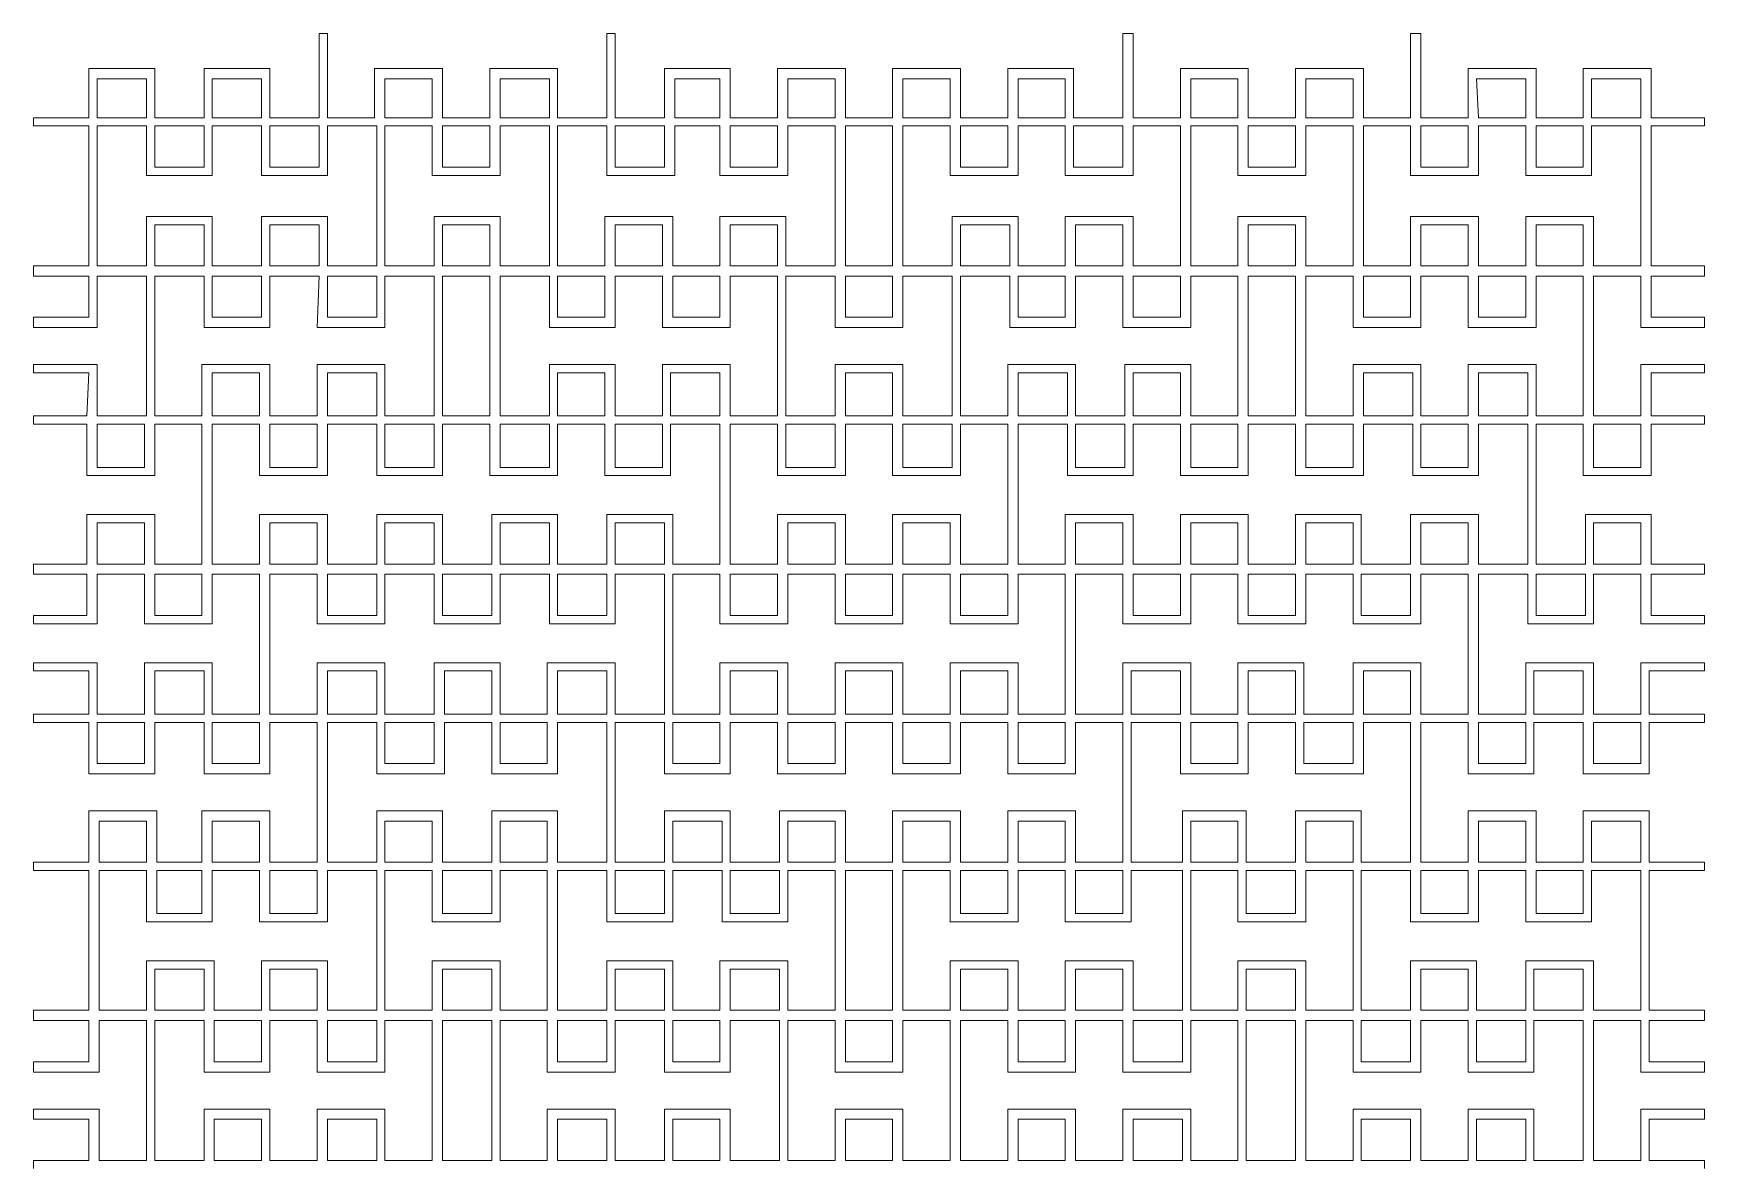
# Model space of a CAD drawing. Extents: x -66030 to 95157, y -13132 to 45879.
# Drawn here: x -23720 to -20544, y 26313 to 28462 of the extents above; entities that cross this region are included whole.
import ezdxf

# ---------------------------------------------------------------- set-up
doc = ezdxf.new("R2010")
doc.units = 0
doc.header["$LTSCALE"] = 100
doc.header["$MEASUREMENT"] = 0
doc.layers.get('0').update_dxf_attribs({"linetype": 'CONTINUOUS'})

msp = doc.modelspace()

# ---------------------------------------------------------------- linework, layer by layer
at = {"lineweight": 0}
for points in [[(-23719.6, 26305.7), (-23719.6, 26321.3), (-23614.1, 26321.3), (-23614.1, 26399.4), (-23719.6, 26399.4), (-23719.6, 26418.9), (-23594.6, 26418.9), (-23594.6, 26321.3), (-23504.8, 26321.3), (-23504.8, 26418.9), (-23504.8, 26489.2), (-23504.8, 26586.9), (-23594.6, 26586.9), (-23594.6, 26489.2), (-23719.6, 26489.2), (-23719.6, 26508.8), (-23614.1, 26508.8), (-23614.1, 26586.9), (-23719.6, 26586.9), (-23719.6, 26606.4), (-23614.1, 26606.4), (-23614.1, 26872), (-23719.6, 26872), (-23719.6, 26887.6), (-23614.1, 26887.6), (-23614.1, 26985.3), (-23485.2, 26985.3), (-23485.2, 26887.6), (-23399.3, 26887.6), (-23399.3, 26985.3), (-23270.4, 26985.3), (-23270.4, 26887.6), (-23180.6, 26887.6), (-23180.6, 27153.2), (-23270.4, 27153.2), (-23270.4, 27055.6), (-23395.4, 27055.6), (-23395.4, 27153.2), (-23489.1, 27153.2), (-23489.1, 27055.6), (-23614.1, 27055.6), (-23614.1, 27153.2), (-23719.6, 27153.2), (-23719.6, 27168.9), (-23614.1, 27168.9), (-23614.1, 27250.9), (-23719.6, 27250.9), (-23719.6, 27266.5), (-23598.5, 27266.5), (-23598.5, 27168.9), (-23508.7, 27168.9), (-23508.7, 27266.5), (-23379.8, 27266.5), (-23379.8, 27168.9), (-23289.9, 27168.9), (-23289.9, 27434.5), (-23379.8, 27434.5), (-23379.8, 27340.7), (-23508.7, 27340.7), (-23508.7, 27434.5), (-23598.5, 27434.5), (-23598.5, 27340.7), (-23719.6, 27340.7), (-23719.6, 27356.4), (-23618, 27356.4), (-23618, 27434.5), (-23719.6, 27434.5), (-23719.6, 27454), (-23618, 27454), (-23618, 27547.8), (-23489.1, 27547.8), (-23489.1, 27454), (-23399.3, 27454), (-23399.3, 27719.6), (-23489.1, 27719.6), (-23489.1, 27622), (-23618, 27622), (-23618, 27719.6), (-23719.6, 27719.6), (-23719.6, 27735.2), (-23618, 27735.2), (-23614.1, 27817.3), (-23719.6, 27817.3), (-23719.6, 27832.9), (-23598.5, 27832.9), (-23598.5, 27735.2), (-23504.8, 27735.2), (-23504.8, 28000.8), (-23598.5, 28000.8), (-23598.5, 27903.2), (-23719.6, 27903.2), (-23719.6, 27922.7), (-23614.1, 27922.7), (-23614.1, 28000.8), (-23719.6, 28000.8), (-23719.6, 28020.4), (-23614.1, 28020.4), (-23614.1, 28286), (-23719.6, 28286), (-23719.6, 28301.6), (-23614.1, 28301.6), (-23614.1, 28395.3), (-23489.1, 28395.3), (-23489.1, 28301.6), (-23395.4, 28301.6), (-23395.4, 28395.3), (-23270.4, 28395.3), (-23270.4, 28301.6), (-23176.6, 28301.6), (-23176.6, 28461.7), (-23161, 28461.7), (-23161, 28301.6), (-23071.2, 28301.6), (-23071.2, 28395.3), (-23071.2, 28395.3), (-23059.5, 28395.3), (-22942.3, 28395.3), (-22942.3, 28301.6), (-22852.5, 28301.6), (-22852.5, 28395.3), (-22723.6, 28395.3), (-22723.6, 28301.6), (-22629.8, 28301.6), (-22629.8, 28461.7), (-22614.2, 28461.7), (-22614.2, 28301.6), (-22520.4, 28301.6), (-22520.4, 28395.3), (-22395.5, 28395.3), (-22395.5, 28301.6), (-22305.6, 28301.6), (-22305.6, 28395.3), (-22293.9, 28395.3), (-22176.7, 28395.3), (-22176.7, 28301.6), (-22129.9, 28301.6), (-22086.9, 28301.6), (-22086.9, 28395.3), (-21965.8, 28395.3), (-21958, 28395.3), (-21958, 28301.6), (-21868.2, 28301.6), (-21868.2, 28395.3), (-21743.2, 28395.3), (-21743.2, 28301.6), (-21649.4, 28301.6), (-21649.4, 28461.7), (-21629.9, 28461.7), (-21629.9, 28301.6), (-21540, 28301.6), (-21540, 28395.3), (-21411.2, 28395.3), (-21411.2, 28301.6), (-21321.3, 28301.6), (-21321.3, 28395.3), (-21200.2, 28395.3), (-21192.4, 28395.3), (-21192.4, 28395.3), (-21192.4, 28301.6), (-21102.6, 28301.6), (-21102.6, 28461.7), (-21083.1, 28461.7), (-21083.1, 28301.6), (-20993.2, 28301.6), (-20993.2, 28395.3), (-20864.3, 28395.3), (-20864.3, 28301.6), (-20774.5, 28301.6), (-20774.5, 28395.3), (-20645.6, 28395.3), (-20645.6, 28301.6), (-20544, 28301.6), (-20544, 28286), (-20645.6, 28286), (-20645.6, 28020.4), (-20544, 28020.4), (-20544, 28000.8), (-20645.6, 28000.8), (-20645.6, 27922.7), (-20544, 27922.7), (-20544, 27903.2), (-20665.1, 27903.2), (-20665.1, 28000.8), (-20754.9, 28000.8), (-20754.9, 27735.2), (-20665.1, 27735.2), (-20665.1, 27832.9), (-20544, 27832.9), (-20544, 27817.3), (-20645.6, 27817.3), (-20645.6, 27735.2), (-20544, 27735.2), (-20544, 27719.6), (-20645.6, 27719.6), (-20645.6, 27622), (-20774.5, 27622), (-20774.5, 27719.6), (-20864.3, 27719.6), (-20864.3, 27454), (-20770.6, 27454), (-20770.6, 27547.8), (-20645.6, 27547.8), (-20645.6, 27454), (-20544, 27454), (-20544, 27434.5), (-20645.6, 27434.5), (-20645.6, 27356.4), (-20544, 27356.4), (-20544, 27340.7), (-20665.1, 27340.7), (-20665.1, 27434.5), (-20754.9, 27434.5), (-20754.9, 27340.7), (-20879.9, 27340.7), (-20879.9, 27434.5), (-20973.7, 27434.5), (-20973.7, 27168.9), (-20883.8, 27168.9), (-20883.8, 27266.5), (-20754.9, 27266.5), (-20754.9, 27168.9), (-20665.1, 27168.9), (-20665.1, 27266.5), (-20544, 27266.5), (-20544, 27250.9), (-20649.5, 27250.9), (-20649.5, 27168.9), (-20544, 27168.9), (-20544, 27153.2), (-20649.5, 27153.2), (-20649.5, 27055.6), (-20774.5, 27055.6), (-20774.5, 27153.2), (-20868.2, 27153.2), (-20868.2, 27055.6), (-20993.2, 27055.6), (-20993.2, 27153.2), (-21083.1, 27153.2), (-21083.1, 26887.6), (-20993.2, 26887.6), (-20993.2, 26985.3), (-20864.3, 26985.3), (-20864.3, 26887.6), (-20774.5, 26887.6), (-20774.5, 26985.3), (-20649.5, 26985.3), (-20649.5, 26887.6), (-20544, 26887.6), (-20544, 26872), (-20649.5, 26872), (-20649.5, 26606.4), (-20544, 26606.4), (-20544, 26586.9), (-20649.5, 26586.9), (-20649.5, 26508.8), (-20544, 26508.8), (-20544, 26489.2), (-20665.1, 26489.2), (-20665.1, 26586.9), (-20754.9, 26586.9), (-20754.9, 26489.2), (-20754.9, 26418.9), (-20754.9, 26321.3), (-20665.1, 26321.3), (-20665.1, 26418.9), (-20544, 26418.9), (-20544, 26399.4), (-20649.5, 26399.4), (-20649.5, 26321.3), (-20544, 26321.3), (-20544, 26305.7)], [(-23598.5, 28301.6), (-23504.8, 28301.6), (-23504.8, 28375.8), (-23598.5, 28375.8), (-23598.5, 28301.6)], [(-23379.8, 28301.6), (-23286, 28301.6), (-23286, 28375.8), (-23379.8, 28375.8), (-23379.8, 28301.6)], [(-23051.7, 28301.6), (-22961.8, 28301.6), (-22961.8, 28375.8), (-23051.7, 28375.8), (-23051.7, 28301.6)], [(-22832.9, 28301.6), (-22739.2, 28301.6), (-22739.2, 28375.8), (-22832.9, 28375.8), (-22832.9, 28301.6)], [(-22500.9, 28301.6), (-22415, 28301.6), (-22415, 28375.8), (-22500.9, 28375.8), (-22500.9, 28301.6)], [(-22286.1, 28301.6), (-22196.3, 28301.6), (-22196.3, 28375.8), (-22286.1, 28375.8), (-22286.1, 28301.6)], [(-21977.5, 28301.6), (-22067.4, 28301.6), (-22067.4, 28375.8), (-21977.5, 28375.8), (-21977.5, 28301.6)], [(-21758.8, 28301.6), (-21848.6, 28301.6), (-21848.6, 28375.8), (-21758.8, 28375.8), (-21758.8, 28301.6)], [(-21430.7, 28301.6), (-21520.5, 28301.6), (-21520.5, 28375.8), (-21430.7, 28375.8), (-21430.7, 28301.6)], [(-21211.9, 28301.6), (-21301.8, 28301.6), (-21301.8, 28375.8), (-21211.9, 28375.8), (-21211.9, 28301.6)], [(-20883.8, 28301.6), (-20973.7, 28301.6), (-20977.6, 28375.8), (-20883.8, 28375.8), (-20883.8, 28301.6)], [(-20665.1, 28301.6), (-20758.9, 28301.6), (-20758.9, 28375.8), (-20665.1, 28375.8), (-20665.1, 28301.6)], [(-23598.5, 28020.4), (-23504.8, 28020.4), (-23504.8, 28114.1), (-23379.8, 28114.1), (-23379.8, 28020.4), (-23286, 28020.4), (-23286, 28114.1), (-23161, 28114.1), (-23161, 28020.4), (-23067.3, 28020.4), (-23067.3, 28286), (-23161, 28286), (-23161, 28192.2), (-23286, 28192.2), (-23286, 28286), (-23379.8, 28286), (-23379.8, 28192.2), (-23504.8, 28192.2), (-23504.8, 28286), (-23598.5, 28286), (-23598.5, 28020.4)], [(-23395.4, 28286), (-23489.1, 28286), (-23489.1, 28207.9), (-23395.4, 28207.9), (-23395.4, 28286)], [(-23176.6, 28286), (-23270.4, 28286), (-23270.4, 28207.9), (-23176.6, 28207.9), (-23176.6, 28286)], [(-23051.7, 28020.4), (-22957.9, 28020.4), (-22957.9, 28114.1), (-22864.2, 28114.1), (-22832.9, 28114.1), (-22832.9, 28020.4), (-22739.2, 28020.4), (-22739.2, 28286), (-22832.9, 28286), (-22832.9, 28192.2), (-22961.8, 28192.2), (-22961.8, 28286), (-23051.7, 28286), (-23051.7, 28020.4)], [(-22852.5, 28286), (-22942.3, 28286), (-22942.3, 28207.9), (-22852.5, 28207.9), (-22852.5, 28286)], [(-22723.6, 28020.4), (-22633.7, 28020.4), (-22633.7, 28114.1), (-22504.8, 28114.1), (-22504.8, 28020.4), (-22415, 28020.4), (-22415, 28114.1), (-22290, 28114.1), (-22290, 28020.4), (-22196.3, 28020.4), (-22196.3, 28286), (-22286.1, 28286), (-22286.1, 28192.2), (-22415, 28192.2), (-22415, 28286), (-22500.9, 28286), (-22500.9, 28192.2), (-22629.8, 28192.2), (-22629.8, 28286), (-22723.6, 28286), (-22723.6, 28020.4)], [(-22520.4, 28286), (-22614.2, 28286), (-22614.2, 28207.9), (-22520.4, 28207.9), (-22520.4, 28286)], [(-22305.6, 28286), (-22395.5, 28286), (-22395.5, 28207.9), (-22305.6, 28207.9), (-22305.6, 28286)], [(-22086.9, 28286), (-22086.9, 28020.4), (-22129.9, 28020.4), (-22176.7, 28020.4), (-22176.7, 28286), (-22129.9, 28286), (-22086.9, 28286)], [(-21540, 28020.4), (-21629.9, 28020.4), (-21629.9, 28114.1), (-21758.8, 28114.1), (-21758.8, 28020.4), (-21848.6, 28020.4), (-21848.6, 28114.1), (-21973.6, 28114.1), (-21973.6, 28020.4), (-22067.4, 28020.4), (-22067.4, 28286), (-21977.5, 28286), (-21977.5, 28192.2), (-21848.6, 28192.2), (-21848.6, 28286), (-21758.8, 28286), (-21758.8, 28192.2), (-21629.9, 28192.2), (-21629.9, 28286), (-21540, 28286), (-21540, 28020.4)], [(-21958, 28286), (-21868.2, 28286), (-21868.2, 28207.9), (-21958, 28207.9), (-21958, 28286)], [(-21743.2, 28286), (-21649.4, 28286), (-21649.4, 28207.9), (-21743.2, 28207.9), (-21743.2, 28286)], [(-21211.9, 28020.4), (-21301.8, 28020.4), (-21301.8, 28114.1), (-21399.4, 28114.1), (-21430.7, 28114.1), (-21430.7, 28020.4), (-21520.5, 28020.4), (-21520.5, 28286), (-21430.7, 28286), (-21430.7, 28192.2), (-21301.8, 28192.2), (-21301.8, 28286), (-21211.9, 28286), (-21211.9, 28020.4)], [(-21411.2, 28286), (-21321.3, 28286), (-21321.3, 28207.9), (-21411.2, 28207.9), (-21411.2, 28286)], [(-20665.1, 28020.4), (-20754.9, 28020.4), (-20754.9, 28114.1), (-20883.8, 28114.1), (-20883.8, 28020.4), (-20973.7, 28020.4), (-20973.7, 28114.1), (-21102.6, 28114.1), (-21102.6, 28020.4), (-21192.4, 28020.4), (-21192.4, 28286), (-21102.6, 28286), (-21102.6, 28192.2), (-20973.7, 28192.2), (-20973.7, 28286), (-20883.8, 28286), (-20883.8, 28192.2), (-20758.9, 28192.2), (-20758.9, 28286), (-20665.1, 28286), (-20665.1, 28020.4)], [(-21083.1, 28286), (-20993.2, 28286), (-20993.2, 28207.9), (-21083.1, 28207.9), (-21083.1, 28286)], [(-20864.3, 28286), (-20774.5, 28286), (-20774.5, 28207.9), (-20864.3, 28207.9), (-20864.3, 28286)], [(-23489.1, 28020.4), (-23395.4, 28020.4), (-23395.4, 28098.5), (-23489.1, 28098.5), (-23489.1, 28020.4)], [(-23270.4, 28020.4), (-23176.6, 28020.4), (-23176.6, 28098.5), (-23270.4, 28098.5), (-23270.4, 28020.4)], [(-22942.3, 28020.4), (-22852.5, 28020.4), (-22852.5, 28098.5), (-22938.4, 28098.5), (-22942.3, 28098.5), (-22942.3, 28020.4)], [(-22614.2, 28020.4), (-22524.4, 28020.4), (-22524.4, 28098.5), (-22614.2, 28098.5), (-22614.2, 28020.4)], [(-22395.5, 28020.4), (-22305.6, 28020.4), (-22305.6, 28098.5), (-22395.5, 28098.5), (-22395.5, 28020.4)], [(-21864.2, 28020.4), (-21958, 28020.4), (-21958, 28098.5), (-21864.2, 28098.5), (-21864.2, 28020.4)], [(-21649.4, 28020.4), (-21739.3, 28020.4), (-21739.3, 28098.5), (-21649.4, 28098.5), (-21649.4, 28020.4)], [(-21321.3, 28020.4), (-21411.2, 28020.4), (-21411.2, 28098.5), (-21325.2, 28098.5), (-21321.3, 28098.5), (-21321.3, 28020.4)], [(-20993.2, 28020.4), (-21083.1, 28020.4), (-21083.1, 28098.5), (-20993.2, 28098.5), (-20993.2, 28020.4)], [(-20774.5, 28020.4), (-20864.3, 28020.4), (-20864.3, 28098.5), (-20774.5, 28098.5), (-20774.5, 28020.4)], [(-23489.1, 27735.2), (-23399.3, 27735.2), (-23399.3, 27832.9), (-23270.4, 27832.9), (-23270.4, 27735.2), (-23180.6, 27735.2), (-23180.6, 27832.9), (-23051.7, 27832.9), (-23051.7, 27735.2), (-22957.9, 27735.2), (-22957.9, 28000.8), (-23051.7, 28000.8), (-23051.7, 27903.2), (-23180.6, 27903.2), (-23180.6, 27903.2), (-23176.6, 28000.8), (-23270.4, 28000.8), (-23270.4, 27903.2), (-23395.4, 27903.2), (-23395.4, 28000.8), (-23489.1, 28000.8), (-23489.1, 27735.2)], [(-23286, 28000.8), (-23379.8, 28000.8), (-23379.8, 27922.7), (-23286, 27922.7), (-23286, 28000.8)], [(-23067.3, 28000.8), (-23161, 28000.8), (-23161, 27922.7), (-23067.3, 27922.7), (-23067.3, 28000.8)], [(-22942.3, 27735.2), (-22852.5, 27735.2), (-22852.5, 28000.8), (-22942.3, 28000.8), (-22942.3, 27735.2)], [(-22832.9, 27735.2), (-22739.2, 27735.2), (-22739.2, 27832.9), (-22614.2, 27832.9), (-22614.2, 27735.2), (-22524.4, 27735.2), (-22524.4, 27832.9), (-22395.5, 27832.9), (-22395.5, 27735.2), (-22305.6, 27735.2), (-22305.6, 28000.8), (-22395.5, 28000.8), (-22395.5, 27903.2), (-22524.4, 27903.2), (-22524.4, 28000.8), (-22614.2, 28000.8), (-22614.2, 27903.2), (-22739.2, 27903.2), (-22739.2, 28000.8), (-22832.9, 28000.8), (-22832.9, 27735.2)], [(-22633.7, 28000.8), (-22723.6, 28000.8), (-22723.6, 27922.7), (-22633.7, 27922.7), (-22633.7, 28000.8)], [(-22415, 28000.8), (-22504.8, 28000.8), (-22504.8, 27922.7), (-22415, 27922.7), (-22415, 28000.8)], [(-22067.4, 27903.2), (-22067.4, 28000.8), (-21973.6, 28000.8), (-21973.6, 27735.2), (-22067.4, 27735.2), (-22067.4, 27832.9), (-22098.6, 27832.9), (-22129.9, 27832.9), (-22165, 27832.9), (-22196.3, 27832.9), (-22196.3, 27735.2), (-22290, 27735.2), (-22290, 28000.8), (-22196.3, 28000.8), (-22196.3, 27903.2), (-22165, 27903.2), (-22129.9, 27903.2), (-22098.6, 27903.2), (-22067.4, 27903.2)], [(-22086.9, 28000.8), (-22086.9, 27922.7), (-22129.9, 27922.7), (-22176.7, 27922.7), (-22176.7, 28000.8), (-22129.9, 28000.8), (-22086.9, 28000.8)], [(-21430.7, 27735.2), (-21520.5, 27735.2), (-21520.5, 27832.9), (-21645.5, 27832.9), (-21645.5, 27735.2), (-21739.3, 27735.2), (-21739.3, 27832.9), (-21868.2, 27832.9), (-21868.2, 27735.2), (-21958, 27735.2), (-21958, 28000.8), (-21864.2, 28000.8), (-21864.2, 27903.2), (-21739.3, 27903.2), (-21739.3, 28000.8), (-21649.4, 28000.8), (-21649.4, 27903.2), (-21520.5, 27903.2), (-21520.5, 28000.8), (-21430.7, 28000.8), (-21430.7, 27735.2)], [(-21848.6, 28000.8), (-21758.8, 28000.8), (-21758.8, 27922.7), (-21848.6, 27922.7), (-21848.6, 28000.8)], [(-21629.9, 28000.8), (-21540, 28000.8), (-21540, 27922.7), (-21629.9, 27922.7), (-21629.9, 28000.8)], [(-21321.3, 27735.2), (-21411.2, 27735.2), (-21411.2, 28000.8), (-21321.3, 28000.8), (-21321.3, 27735.2)], [(-20774.5, 27735.2), (-20864.3, 27735.2), (-20864.3, 27832.9), (-20993.2, 27832.9), (-20993.2, 27735.2), (-21083.1, 27735.2), (-21083.1, 27832.9), (-21211.9, 27832.9), (-21211.9, 27735.2), (-21301.8, 27735.2), (-21301.8, 28000.8), (-21211.9, 28000.8), (-21211.9, 27903.2), (-21083.1, 27903.2), (-21083.1, 27903.2), (-21083.1, 28000.8), (-20993.2, 28000.8), (-20993.2, 27903.2), (-20864.3, 27903.2), (-20864.3, 28000.8), (-20774.5, 28000.8), (-20774.5, 27735.2)], [(-21192.4, 28000.8), (-21102.6, 28000.8), (-21102.6, 27922.7), (-21192.4, 27922.7), (-21192.4, 28000.8)], [(-20973.7, 28000.8), (-20883.8, 28000.8), (-20883.8, 27922.7), (-20973.7, 27922.7), (-20973.7, 28000.8)], [(-23379.8, 27735.2), (-23289.9, 27735.2), (-23289.9, 27817.3), (-23379.8, 27817.3), (-23379.8, 27735.2)], [(-23161, 27735.2), (-23067.3, 27735.2), (-23067.3, 27817.3), (-23161, 27817.3), (-23161, 27735.2)], [(-22723.6, 27735.2), (-22633.7, 27735.2), (-22633.7, 27817.3), (-22723.6, 27817.3), (-22723.6, 27735.2)], [(-22508.7, 27735.2), (-22415, 27735.2), (-22415, 27817.3), (-22508.7, 27817.3), (-22508.7, 27735.2)], [(-22086.9, 27817.3), (-22086.9, 27735.2), (-22129.9, 27735.2), (-22176.7, 27735.2), (-22176.7, 27817.3), (-22129.9, 27817.3), (-22086.9, 27817.3)], [(-21754.9, 27735.2), (-21848.6, 27735.2), (-21848.6, 27817.3), (-21754.9, 27817.3), (-21754.9, 27735.2)], [(-21540, 27735.2), (-21629.9, 27735.2), (-21629.9, 27817.3), (-21540, 27817.3), (-21540, 27735.2)], [(-21098.7, 27735.2), (-21192.4, 27735.2), (-21192.4, 27817.3), (-21098.7, 27817.3), (-21098.7, 27735.2)], [(-20879.9, 27735.2), (-20973.7, 27735.2), (-20973.7, 27817.3), (-20879.9, 27817.3), (-20879.9, 27735.2)], [(-23508.7, 27719.6), (-23598.5, 27719.6), (-23598.5, 27637.6), (-23508.7, 27637.6), (-23508.7, 27719.6)], [(-23379.8, 27454), (-23289.9, 27454), (-23289.9, 27547.8), (-23161, 27547.8), (-23161, 27454), (-23067.3, 27454), (-23067.3, 27547.8), (-22942.3, 27547.8), (-22942.3, 27454), (-22848.5, 27454), (-22848.5, 27547.8), (-22723.6, 27547.8), (-22723.6, 27454), (-22629.8, 27454), (-22629.8, 27547.8), (-22504.8, 27547.8), (-22504.8, 27454), (-22415, 27454), (-22415, 27719.6), (-22508.7, 27719.6), (-22508.7, 27622), (-22633.7, 27622), (-22633.7, 27719.6), (-22723.6, 27719.6), (-22723.6, 27622), (-22852.5, 27622), (-22852.5, 27719.6), (-22942.3, 27719.6), (-22942.3, 27622), (-23067.3, 27622), (-23067.3, 27719.6), (-23161, 27719.6), (-23161, 27622), (-23289.9, 27622), (-23289.9, 27719.6), (-23379.8, 27719.6), (-23379.8, 27454)], [(-23180.6, 27719.6), (-23270.4, 27719.6), (-23270.4, 27637.6), (-23180.6, 27637.6), (-23180.6, 27719.6)], [(-22957.9, 27719.6), (-23051.7, 27719.6), (-23051.7, 27637.6), (-22957.9, 27637.6), (-22957.9, 27719.6)], [(-22739.2, 27719.6), (-22832.9, 27719.6), (-22832.9, 27637.6), (-22739.2, 27637.6), (-22739.2, 27719.6)], [(-22524.4, 27719.6), (-22614.2, 27719.6), (-22614.2, 27637.6), (-22524.4, 27637.6), (-22524.4, 27719.6)], [(-22086.9, 27719.6), (-22086.9, 27622), (-21958, 27622), (-21958, 27719.6), (-21868.2, 27719.6), (-21868.2, 27454), (-21958, 27454), (-21958, 27547.8), (-22086.9, 27547.8), (-22086.9, 27454), (-22129.9, 27454), (-22176.7, 27454), (-22176.7, 27547.8), (-22305.6, 27547.8), (-22305.6, 27454), (-22395.5, 27454), (-22395.5, 27719.6), (-22305.6, 27719.6), (-22305.6, 27622), (-22176.7, 27622), (-22176.7, 27719.6), (-22129.9, 27719.6), (-22086.9, 27719.6)], [(-22196.3, 27719.6), (-22290, 27719.6), (-22290, 27637.6), (-22196.3, 27637.6), (-22196.3, 27719.6)], [(-22067.4, 27719.6), (-21973.6, 27719.6), (-21973.6, 27637.6), (-22067.4, 27637.6), (-22067.4, 27719.6)], [(-20879.9, 27454), (-20973.7, 27454), (-20973.7, 27547.8), (-21102.6, 27547.8), (-21102.6, 27454), (-21196.3, 27454), (-21196.3, 27547.8), (-21321.3, 27547.8), (-21321.3, 27454), (-21411.2, 27454), (-21411.2, 27547.8), (-21540, 27547.8), (-21540, 27454), (-21629.9, 27454), (-21629.9, 27547.8), (-21758.8, 27547.8), (-21758.8, 27454), (-21848.6, 27454), (-21848.6, 27719.6), (-21754.9, 27719.6), (-21754.9, 27622), (-21629.9, 27622), (-21629.9, 27719.6), (-21540, 27719.6), (-21540, 27622), (-21411.2, 27622), (-21411.2, 27719.6), (-21321.3, 27719.6), (-21321.3, 27622), (-21192.4, 27622), (-21192.4, 27719.6), (-21098.7, 27719.6), (-21098.7, 27622), (-20973.7, 27622), (-20973.7, 27719.6), (-20879.9, 27719.6), (-20879.9, 27454)], [(-21739.3, 27719.6), (-21645.5, 27719.6), (-21645.5, 27637.6), (-21739.3, 27637.6), (-21739.3, 27719.6)], [(-21520.5, 27719.6), (-21430.7, 27719.6), (-21430.7, 27637.6), (-21520.5, 27637.6), (-21520.5, 27719.6)], [(-21301.8, 27719.6), (-21211.9, 27719.6), (-21211.9, 27637.6), (-21301.8, 27637.6), (-21301.8, 27719.6)], [(-21083.1, 27719.6), (-20993.2, 27719.6), (-20993.2, 27637.6), (-21083.1, 27637.6), (-21083.1, 27719.6)], [(-20754.9, 27719.6), (-20665.1, 27719.6), (-20665.1, 27637.6), (-20754.9, 27637.6), (-20754.9, 27719.6)], [(-23598.5, 27454), (-23508.7, 27454), (-23508.7, 27532.1), (-23598.5, 27532.1), (-23598.5, 27454)], [(-23270.4, 27454), (-23180.6, 27454), (-23180.6, 27532.1), (-23270.4, 27532.1), (-23270.4, 27454)], [(-23051.7, 27454), (-22957.9, 27454), (-22957.9, 27532.1), (-23051.7, 27532.1), (-23051.7, 27454)], [(-22832.9, 27454), (-22739.2, 27454), (-22739.2, 27532.1), (-22832.9, 27532.1), (-22832.9, 27454)], [(-22614.2, 27454), (-22520.4, 27454), (-22520.4, 27532.1), (-22614.2, 27532.1), (-22614.2, 27454)], [(-22286.1, 27454), (-22196.3, 27454), (-22196.3, 27532.1), (-22286.1, 27532.1), (-22286.1, 27454)], [(-21977.5, 27454), (-22067.4, 27454), (-22067.4, 27532.1), (-21977.5, 27532.1), (-21977.5, 27454)], [(-21649.4, 27454), (-21739.3, 27454), (-21739.3, 27532.1), (-21649.4, 27532.1), (-21649.4, 27454)], [(-21430.7, 27454), (-21520.5, 27454), (-21520.5, 27532.1), (-21430.7, 27532.1), (-21430.7, 27454)], [(-21211.9, 27454), (-21301.8, 27454), (-21301.8, 27532.1), (-21211.9, 27532.1), (-21211.9, 27454)], [(-20993.2, 27454), (-21083.1, 27454), (-21083.1, 27532.1), (-20993.2, 27532.1), (-20993.2, 27454)], [(-20665.1, 27454), (-20754.9, 27454), (-20754.9, 27532.1), (-20665.1, 27532.1), (-20665.1, 27454)], [(-23399.3, 27434.5), (-23489.1, 27434.5), (-23489.1, 27356.4), (-23399.3, 27356.4), (-23399.3, 27434.5)], [(-23180.6, 27168.9), (-23180.6, 27266.5), (-23051.7, 27266.5), (-23051.7, 27168.9), (-22957.9, 27168.9), (-22957.9, 27266.5), (-22868.1, 27266.5), (-22832.9, 27266.5), (-22832.9, 27168.9), (-22743.1, 27168.9), (-22743.1, 27266.5), (-22614.2, 27266.5), (-22614.2, 27168.9), (-22520.4, 27168.9), (-22520.4, 27434.5), (-22614.2, 27434.5), (-22614.2, 27340.7), (-22739.2, 27340.7), (-22739.2, 27434.5), (-22832.9, 27434.5), (-22832.9, 27340.7), (-22946.2, 27340.7), (-22957.9, 27340.7), (-22957.9, 27434.5), (-23051.7, 27434.5), (-23051.7, 27340.7), (-23180.6, 27340.7), (-23180.6, 27434.5), (-23270.4, 27434.5), (-23270.4, 27168.9), (-23180.6, 27168.9)], [(-23067.3, 27434.5), (-23161, 27434.5), (-23161, 27356.4), (-23067.3, 27356.4), (-23067.3, 27434.5)], [(-22848.5, 27434.5), (-22942.3, 27434.5), (-22942.3, 27356.4), (-22879.8, 27356.4), (-22848.5, 27356.4), (-22848.5, 27434.5)], [(-22629.8, 27434.5), (-22723.6, 27434.5), (-22723.6, 27356.4), (-22629.8, 27356.4), (-22629.8, 27434.5)], [(-22067.4, 27340.7), (-22067.4, 27434.5), (-21977.5, 27434.5), (-21977.5, 27340.7), (-21848.6, 27340.7), (-21848.6, 27434.5), (-21758.8, 27434.5), (-21758.8, 27168.9), (-21848.6, 27168.9), (-21848.6, 27266.5), (-21977.5, 27266.5), (-21977.5, 27168.9), (-22067.4, 27168.9), (-22067.4, 27266.5), (-22098.6, 27266.5), (-22129.9, 27266.5), (-22165, 27266.5), (-22196.3, 27266.5), (-22196.3, 27168.9), (-22286.1, 27168.9), (-22286.1, 27266.5), (-22415, 27266.5), (-22415, 27168.9), (-22504.8, 27168.9), (-22504.8, 27434.5), (-22415, 27434.5), (-22415, 27340.7), (-22286.1, 27340.7), (-22286.1, 27434.5), (-22196.3, 27434.5), (-22196.3, 27340.7), (-22161.1, 27340.7), (-22129.9, 27340.7), (-22098.6, 27340.7), (-22067.4, 27340.7)], [(-22305.6, 27434.5), (-22395.5, 27434.5), (-22395.5, 27356.4), (-22305.6, 27356.4), (-22305.6, 27434.5)], [(-22086.9, 27434.5), (-22086.9, 27356.4), (-22129.9, 27356.4), (-22176.7, 27356.4), (-22176.7, 27434.5), (-22129.9, 27434.5), (-22086.9, 27434.5)], [(-21958, 27434.5), (-21868.2, 27434.5), (-21868.2, 27356.4), (-21958, 27356.4), (-21958, 27434.5)], [(-21083.1, 27168.9), (-21083.1, 27266.5), (-21211.9, 27266.5), (-21211.9, 27168.9), (-21305.7, 27168.9), (-21305.7, 27266.5), (-21395.5, 27266.5), (-21430.7, 27266.5), (-21430.7, 27168.9), (-21520.5, 27168.9), (-21520.5, 27266.5), (-21649.4, 27266.5), (-21649.4, 27168.9), (-21739.3, 27168.9), (-21739.3, 27434.5), (-21649.4, 27434.5), (-21649.4, 27340.7), (-21520.5, 27340.7), (-21520.5, 27434.5), (-21430.7, 27434.5), (-21430.7, 27340.7), (-21317.4, 27340.7), (-21301.8, 27340.7), (-21301.8, 27434.5), (-21211.9, 27434.5), (-21211.9, 27340.7), (-21083.1, 27340.7), (-21083.1, 27434.5), (-20993.2, 27434.5), (-20993.2, 27168.9), (-21083.1, 27168.9)], [(-21629.9, 27434.5), (-21540, 27434.5), (-21540, 27356.4), (-21629.9, 27356.4), (-21629.9, 27434.5)], [(-21411.2, 27434.5), (-21321.3, 27434.5), (-21321.3, 27356.4), (-21383.8, 27356.4), (-21411.2, 27356.4), (-21411.2, 27434.5)], [(-21196.3, 27434.5), (-21102.6, 27434.5), (-21102.6, 27356.4), (-21196.3, 27356.4), (-21196.3, 27434.5)], [(-20864.3, 27434.5), (-20770.6, 27434.5), (-20770.6, 27356.4), (-20864.3, 27356.4), (-20864.3, 27434.5)], [(-23489.1, 27168.9), (-23395.4, 27168.9), (-23395.4, 27250.9), (-23489.1, 27250.9), (-23489.1, 27168.9)], [(-23161, 27168.9), (-23067.3, 27168.9), (-23067.3, 27250.9), (-23161, 27250.9), (-23161, 27168.9)], [(-22938.4, 27168.9), (-22848.5, 27168.9), (-22848.5, 27250.9), (-22938.4, 27250.9), (-22938.4, 27168.9)], [(-22723.6, 27168.9), (-22629.8, 27168.9), (-22629.8, 27250.9), (-22723.6, 27250.9), (-22723.6, 27168.9)], [(-22395.5, 27168.9), (-22305.6, 27168.9), (-22305.6, 27250.9), (-22395.5, 27250.9), (-22395.5, 27168.9)], [(-22086.9, 27250.9), (-22086.9, 27168.9), (-22129.9, 27168.9), (-22176.7, 27168.9), (-22176.7, 27250.9), (-22129.9, 27250.9), (-22086.9, 27250.9)], [(-21868.2, 27168.9), (-21958, 27168.9), (-21958, 27250.9), (-21868.2, 27250.9), (-21868.2, 27168.9)], [(-21540, 27168.9), (-21633.8, 27168.9), (-21633.8, 27250.9), (-21540, 27250.9), (-21540, 27168.9)], [(-21321.3, 27168.9), (-21411.2, 27168.9), (-21411.2, 27250.9), (-21321.3, 27250.9), (-21321.3, 27168.9)], [(-21102.6, 27168.9), (-21192.4, 27168.9), (-21192.4, 27250.9), (-21102.6, 27250.9), (-21102.6, 27168.9)], [(-20774.5, 27168.9), (-20868.2, 27168.9), (-20868.2, 27250.9), (-20774.5, 27250.9), (-20774.5, 27168.9)], [(-23508.7, 27153.2), (-23598.5, 27153.2), (-23598.5, 27075.1), (-23508.7, 27075.1), (-23508.7, 27153.2)], [(-23289.9, 27153.2), (-23379.8, 27153.2), (-23379.8, 27075.1), (-23289.9, 27075.1), (-23289.9, 27153.2)], [(-22629.8, 27153.2), (-22723.6, 27153.2), (-22723.6, 27055.6), (-22848.5, 27055.6), (-22848.5, 27153.2), (-22938.4, 27153.2), (-22938.4, 27055.6), (-23059.5, 27055.6), (-23067.3, 27055.6), (-23067.3, 27153.2), (-23161, 27153.2), (-23161, 26887.6), (-23067.3, 26887.6), (-23067.3, 26985.3), (-22942.3, 26985.3), (-22942.3, 26887.6), (-22848.5, 26887.6), (-22848.5, 26985.3), (-22723.6, 26985.3), (-22723.6, 26887.6), (-22629.8, 26887.6), (-22629.8, 27153.2)], [(-23051.7, 27153.2), (-23051.7, 27075.1), (-22957.9, 27075.1), (-22957.9, 27153.2), (-23051.7, 27153.2)], [(-22832.9, 27153.2), (-22832.9, 27075.1), (-22743.1, 27075.1), (-22743.1, 27153.2), (-22832.9, 27153.2)], [(-22086.9, 27153.2), (-22086.9, 27055.6), (-21958, 27055.6), (-21958, 27153.2), (-21868.2, 27153.2), (-21868.2, 27055.6), (-21739.3, 27055.6), (-21739.3, 27055.6), (-21739.3, 27153.2), (-21649.4, 27153.2), (-21649.4, 26887.6), (-21739.3, 26887.6), (-21739.3, 26985.3), (-21868.2, 26985.3), (-21868.2, 26887.6), (-21958, 26887.6), (-21958, 26985.3), (-22086.9, 26985.3), (-22086.9, 26887.6), (-22129.9, 26887.6), (-22176.7, 26887.6), (-22176.7, 26985.3), (-22301.7, 26985.3), (-22301.7, 26887.6), (-22395.5, 26887.6), (-22395.5, 26985.3), (-22520.4, 26985.3), (-22520.4, 26887.6), (-22614.2, 26887.6), (-22614.2, 27153.2), (-22520.4, 27153.2), (-22520.4, 27055.6), (-22520.4, 27055.6), (-22395.5, 27055.6), (-22395.5, 27153.2), (-22305.6, 27153.2), (-22305.6, 27055.6), (-22176.7, 27055.6), (-22176.7, 27153.2), (-22129.9, 27153.2), (-22086.9, 27153.2)], [(-22415, 27153.2), (-22504.8, 27153.2), (-22504.8, 27075.1), (-22415, 27075.1), (-22415, 27153.2)], [(-22196.3, 27153.2), (-22286.1, 27153.2), (-22286.1, 27075.1), (-22196.3, 27075.1), (-22196.3, 27153.2)], [(-22067.4, 27153.2), (-21977.5, 27153.2), (-21977.5, 27075.1), (-22067.4, 27075.1), (-22067.4, 27153.2)], [(-21848.6, 27153.2), (-21758.8, 27153.2), (-21758.8, 27075.1), (-21848.6, 27075.1), (-21848.6, 27153.2)], [(-21633.8, 27153.2), (-21540, 27153.2), (-21540, 27055.6), (-21411.2, 27055.6), (-21411.2, 27153.2), (-21321.3, 27153.2), (-21321.3, 27055.6), (-21204.1, 27055.6), (-21192.4, 27055.6), (-21192.4, 27153.2), (-21102.6, 27153.2), (-21102.6, 26887.6), (-21196.3, 26887.6), (-21196.3, 26985.3), (-21321.3, 26985.3), (-21321.3, 26887.6), (-21415.1, 26887.6), (-21415.1, 26985.3), (-21536.1, 26985.3), (-21536.1, 26887.6), (-21633.8, 26887.6), (-21633.8, 27153.2)], [(-21430.7, 27153.2), (-21430.7, 27075.1), (-21520.5, 27075.1), (-21520.5, 27153.2), (-21430.7, 27153.2)], [(-21211.9, 27153.2), (-21211.9, 27075.1), (-21305.7, 27075.1), (-21305.7, 27153.2), (-21211.9, 27153.2)], [(-20973.7, 27153.2), (-20883.8, 27153.2), (-20883.8, 27075.1), (-20973.7, 27075.1), (-20973.7, 27153.2)], [(-20754.9, 27153.2), (-20665.1, 27153.2), (-20665.1, 27075.1), (-20754.9, 27075.1), (-20754.9, 27153.2)], [(-23594.6, 26887.6), (-23504.8, 26887.6), (-23504.8, 26965.8), (-23594.6, 26965.8), (-23594.6, 26887.6)], [(-23379.8, 26887.6), (-23289.9, 26887.6), (-23289.9, 26965.8), (-23379.8, 26965.8), (-23379.8, 26887.6)], [(-23051.7, 26887.6), (-22961.8, 26887.6), (-22961.8, 26965.8), (-23051.7, 26965.8), (-23051.7, 26887.6)], [(-22832.9, 26887.6), (-22743.1, 26887.6), (-22743.1, 26965.8), (-22832.9, 26965.8), (-22832.9, 26887.6)], [(-22504.8, 26887.6), (-22411.1, 26887.6), (-22411.1, 26965.8), (-22504.8, 26965.8), (-22504.8, 26887.6)], [(-22286.1, 26887.6), (-22204.1, 26887.6), (-22196.3, 26887.6), (-22196.3, 26965.8), (-22286.1, 26965.8), (-22286.1, 26887.6)], [(-21977.5, 26887.6), (-22067.4, 26887.6), (-22067.4, 26965.8), (-21977.5, 26965.8), (-21977.5, 26887.6)], [(-21758.8, 26887.6), (-21848.6, 26887.6), (-21848.6, 26965.8), (-21758.8, 26965.8), (-21758.8, 26887.6)], [(-21430.7, 26887.6), (-21520.5, 26887.6), (-21520.5, 26965.8), (-21430.7, 26965.8), (-21430.7, 26887.6)], [(-21211.9, 26887.6), (-21301.8, 26887.6), (-21301.8, 26965.8), (-21211.9, 26965.8), (-21211.9, 26887.6)], [(-20883.8, 26887.6), (-20973.7, 26887.6), (-20973.7, 26965.8), (-20883.8, 26965.8), (-20883.8, 26887.6)], [(-20665.1, 26887.6), (-20758.9, 26887.6), (-20758.9, 26965.8), (-20665.1, 26965.8), (-20665.1, 26887.6)], [(-23067.3, 26872), (-23161, 26872), (-23161, 26774.4), (-23289.9, 26774.4), (-23289.9, 26872), (-23379.8, 26872), (-23379.8, 26774.4), (-23504.8, 26774.4), (-23504.8, 26872), (-23594.6, 26872), (-23594.6, 26606.4), (-23504.8, 26606.4), (-23504.8, 26700.2), (-23375.9, 26700.2), (-23375.9, 26606.4), (-23286, 26606.4), (-23286, 26700.2), (-23161, 26700.2), (-23161, 26606.4), (-23067.3, 26606.4), (-23067.3, 26872)], [(-23485.2, 26872), (-23485.2, 26790), (-23399.3, 26790), (-23399.3, 26872), (-23485.2, 26872)], [(-23270.4, 26872), (-23270.4, 26790), (-23180.6, 26790), (-23180.6, 26872), (-23270.4, 26872)], [(-22743.1, 26872), (-22832.9, 26872), (-22832.9, 26774.4), (-22961.8, 26774.4), (-22961.8, 26872), (-23051.7, 26872), (-23051.7, 26606.4), (-22961.8, 26606.4), (-22961.8, 26700.2), (-22832.9, 26700.2), (-22832.9, 26606.4), (-22743.1, 26606.4), (-22743.1, 26872)], [(-22848.5, 26872), (-22942.3, 26872), (-22942.3, 26790), (-22848.5, 26790), (-22848.5, 26872)], [(-22196.3, 26872), (-22286.1, 26872), (-22286.1, 26774.4), (-22411.1, 26774.4), (-22411.1, 26872), (-22504.8, 26872), (-22504.8, 26774.4), (-22629.8, 26774.4), (-22629.8, 26872), (-22723.6, 26872), (-22723.6, 26606.4), (-22629.8, 26606.4), (-22629.8, 26700.2), (-22504.8, 26700.2), (-22504.8, 26606.4), (-22415, 26606.4), (-22415, 26700.2), (-22286.1, 26700.2), (-22286.1, 26606.4), (-22196.3, 26606.4), (-22196.3, 26872)], [(-22614.2, 26872), (-22614.2, 26790), (-22520.4, 26790), (-22520.4, 26872), (-22614.2, 26872)], [(-22395.5, 26872), (-22395.5, 26790), (-22301.7, 26790), (-22301.7, 26872), (-22395.5, 26872)], [(-22086.9, 26872), (-22086.9, 26606.4), (-22129.9, 26606.4), (-22176.7, 26606.4), (-22176.7, 26872), (-22129.9, 26872), (-22086.9, 26872)], [(-22067.4, 26872), (-21977.5, 26872), (-21977.5, 26774.4), (-21848.6, 26774.4), (-21848.6, 26872), (-21758.8, 26872), (-21758.8, 26774.4), (-21633.8, 26774.4), (-21633.8, 26872), (-21536.1, 26872), (-21536.1, 26606.4), (-21629.9, 26606.4), (-21629.9, 26700.2), (-21758.8, 26700.2), (-21758.8, 26606.4), (-21848.6, 26606.4), (-21848.6, 26700.2), (-21977.5, 26700.2), (-21977.5, 26606.4), (-22067.4, 26606.4), (-22067.4, 26872)], [(-21868.2, 26872), (-21868.2, 26790), (-21958, 26790), (-21958, 26872), (-21868.2, 26872)], [(-21649.4, 26872), (-21649.4, 26790), (-21739.3, 26790), (-21739.3, 26872), (-21649.4, 26872)], [(-21520.5, 26872), (-21430.7, 26872), (-21430.7, 26774.4), (-21301.8, 26774.4), (-21301.8, 26872), (-21211.9, 26872), (-21211.9, 26606.4), (-21301.8, 26606.4), (-21301.8, 26700.2), (-21430.7, 26700.2), (-21430.7, 26606.4), (-21520.5, 26606.4), (-21520.5, 26872)], [(-21415.1, 26872), (-21321.3, 26872), (-21321.3, 26790), (-21415.1, 26790), (-21415.1, 26872)], [(-21196.3, 26872), (-21102.6, 26872), (-21102.6, 26774.4), (-20973.7, 26774.4), (-20973.7, 26872), (-20883.8, 26872), (-20883.8, 26774.4), (-20758.9, 26774.4), (-20758.9, 26872), (-20665.1, 26872), (-20665.1, 26606.4), (-20754.9, 26606.4), (-20754.9, 26700.2), (-20883.8, 26700.2), (-20883.8, 26606.4), (-20977.6, 26606.4), (-20977.6, 26700.2), (-21102.6, 26700.2), (-21102.6, 26606.4), (-21196.3, 26606.4), (-21196.3, 26872)], [(-20993.2, 26872), (-20993.2, 26790), (-21083.1, 26790), (-21083.1, 26872), (-20993.2, 26872)], [(-20774.5, 26872), (-20774.5, 26790), (-20864.3, 26790), (-20864.3, 26872), (-20774.5, 26872)], [(-23489.1, 26606.4), (-23395.4, 26606.4), (-23395.4, 26684.5), (-23489.1, 26684.5), (-23489.1, 26606.4)], [(-23270.4, 26606.4), (-23180.6, 26606.4), (-23180.6, 26684.5), (-23270.4, 26684.5), (-23270.4, 26606.4)], [(-22848.5, 26606.4), (-22848.5, 26684.5), (-22942.3, 26684.5), (-22942.3, 26606.4), (-22848.5, 26606.4)], [(-22614.2, 26606.4), (-22520.4, 26606.4), (-22520.4, 26684.5), (-22614.2, 26684.5), (-22614.2, 26606.4)], [(-22395.5, 26606.4), (-22301.7, 26606.4), (-22301.7, 26684.5), (-22395.5, 26684.5), (-22395.5, 26606.4)], [(-21868.2, 26606.4), (-21958, 26606.4), (-21958, 26684.5), (-21868.2, 26684.5), (-21868.2, 26606.4)], [(-21649.4, 26606.4), (-21739.3, 26606.4), (-21739.3, 26684.5), (-21649.4, 26684.5), (-21649.4, 26606.4)], [(-21415.1, 26606.4), (-21415.1, 26684.5), (-21321.3, 26684.5), (-21321.3, 26606.4), (-21415.1, 26606.4)], [(-20993.2, 26606.4), (-21083.1, 26606.4), (-21083.1, 26684.5), (-20993.2, 26684.5), (-20993.2, 26606.4)], [(-20774.5, 26606.4), (-20868.2, 26606.4), (-20868.2, 26684.5), (-20774.5, 26684.5), (-20774.5, 26606.4)], [(-23489.1, 26489.2), (-23489.1, 26418.9), (-23489.1, 26321.3), (-23395.4, 26321.3), (-23395.4, 26418.9), (-23270.4, 26418.9), (-23270.4, 26321.3), (-23180.6, 26321.3), (-23180.6, 26418.9), (-23051.7, 26418.9), (-23051.7, 26321.3), (-22961.8, 26321.3), (-22961.8, 26418.9), (-22961.8, 26489.2), (-22961.8, 26586.9), (-23051.7, 26586.9), (-23051.7, 26489.2), (-23180.6, 26489.2), (-23180.6, 26586.9), (-23270.4, 26586.9), (-23270.4, 26489.2), (-23395.4, 26489.2), (-23395.4, 26586.9), (-23489.1, 26586.9), (-23489.1, 26489.2)], [(-23286, 26586.9), (-23375.9, 26586.9), (-23375.9, 26508.8), (-23286, 26508.8), (-23286, 26586.9)], [(-23067.3, 26586.9), (-23161, 26586.9), (-23161, 26508.8), (-23067.3, 26508.8), (-23067.3, 26586.9)], [(-22942.3, 26489.2), (-22942.3, 26418.9), (-22942.3, 26321.3), (-22848.5, 26321.3), (-22848.5, 26418.9), (-22848.5, 26489.2), (-22848.5, 26586.9), (-22942.3, 26586.9), (-22942.3, 26489.2)], [(-22832.9, 26489.2), (-22832.9, 26418.9), (-22832.9, 26321.3), (-22743.1, 26321.3), (-22743.1, 26418.9), (-22614.2, 26418.9), (-22614.2, 26321.3), (-22520.4, 26321.3), (-22520.4, 26418.9), (-22395.5, 26418.9), (-22395.5, 26321.3), (-22301.7, 26321.3), (-22301.7, 26418.9), (-22301.7, 26489.2), (-22301.7, 26586.9), (-22395.5, 26586.9), (-22395.5, 26489.2), (-22520.4, 26489.2), (-22520.4, 26586.9), (-22614.2, 26586.9), (-22614.2, 26489.2), (-22743.1, 26489.2), (-22743.1, 26586.9), (-22832.9, 26586.9), (-22832.9, 26489.2)], [(-22629.8, 26586.9), (-22723.6, 26586.9), (-22723.6, 26508.8), (-22629.8, 26508.8), (-22629.8, 26586.9)], [(-22415, 26586.9), (-22504.8, 26586.9), (-22504.8, 26508.8), (-22415, 26508.8), (-22415, 26586.9)], [(-22286.1, 26489.2), (-22286.1, 26418.9), (-22286.1, 26321.3), (-22196.3, 26321.3), (-22196.3, 26418.9), (-22161.1, 26418.9), (-22129.9, 26418.9), (-22098.6, 26418.9), (-22067.4, 26418.9), (-22067.4, 26321.3), (-21977.5, 26321.3), (-21977.5, 26418.9), (-21977.5, 26489.2), (-21977.5, 26586.9), (-22067.4, 26586.9), (-22067.4, 26489.2), (-22098.6, 26489.2), (-22129.9, 26489.2), (-22161.1, 26489.2), (-22196.3, 26489.2), (-22196.3, 26586.9), (-22286.1, 26586.9), (-22286.1, 26489.2)], [(-22086.9, 26586.9), (-22086.9, 26508.8), (-22129.9, 26508.8), (-22176.7, 26508.8), (-22176.7, 26586.9), (-22129.9, 26586.9), (-22086.9, 26586.9)], [(-21848.6, 26586.9), (-21758.8, 26586.9), (-21758.8, 26508.8), (-21848.6, 26508.8), (-21848.6, 26586.9)], [(-21629.9, 26586.9), (-21536.1, 26586.9), (-21536.1, 26508.8), (-21629.9, 26508.8), (-21629.9, 26586.9)], [(-21196.3, 26586.9), (-21102.6, 26586.9), (-21102.6, 26508.8), (-21196.3, 26508.8), (-21196.3, 26586.9)], [(-20977.6, 26586.9), (-20883.8, 26586.9), (-20883.8, 26508.8), (-20977.6, 26508.8), (-20977.6, 26586.9)], [(-23286, 26321.3), (-23375.9, 26321.3), (-23375.9, 26399.4), (-23286, 26399.4), (-23286, 26321.3)], [(-23067.3, 26321.3), (-23161, 26321.3), (-23161, 26399.4), (-23067.3, 26399.4), (-23067.3, 26321.3)], [(-22629.8, 26321.3), (-22723.6, 26321.3), (-22723.6, 26399.4), (-22629.8, 26399.4), (-22629.8, 26321.3)], [(-22415, 26321.3), (-22504.8, 26321.3), (-22504.8, 26399.4), (-22415, 26399.4), (-22415, 26321.3)], [(-22086.9, 26321.3), (-22086.9, 26399.4), (-22129.9, 26399.4), (-22176.7, 26399.4), (-22176.7, 26321.3), (-22129.9, 26321.3), (-22086.9, 26321.3)], [(-21848.6, 26321.3), (-21758.8, 26321.3), (-21758.8, 26399.4), (-21848.6, 26399.4), (-21848.6, 26321.3)], [(-21629.9, 26321.3), (-21536.1, 26321.3), (-21536.1, 26399.4), (-21629.9, 26399.4), (-21629.9, 26321.3)], [(-21196.3, 26321.3), (-21102.6, 26321.3), (-21102.6, 26399.4), (-21196.3, 26399.4), (-21196.3, 26321.3)], [(-20977.6, 26321.3), (-20883.8, 26321.3), (-20883.8, 26399.4), (-20977.6, 26399.4), (-20977.6, 26321.3)]]:
    msp.add_lwpolyline(points, dxfattribs=at)
for points in [[(-21958, 26489.2), (-21958, 26418.9), (-21958, 26321.3), (-21868.2, 26321.3), (-21868.2, 26418.9), (-21739.3, 26418.9), (-21739.3, 26321.3), (-21649.4, 26321.3), (-21649.4, 26418.9), (-21520.5, 26418.9), (-21520.5, 26321.3), (-21430.7, 26321.3), (-21430.7, 26418.9), (-21430.7, 26489.2), (-21430.7, 26586.9), (-21520.5, 26586.9), (-21520.5, 26489.2), (-21649.4, 26489.2), (-21649.4, 26586.9), (-21739.3, 26586.9), (-21739.3, 26489.2), (-21868.2, 26489.2), (-21868.2, 26586.9), (-21958, 26586.9), (-21958, 26489.2)], [(-21415.1, 26489.2), (-21415.1, 26418.9), (-21415.1, 26321.3), (-21321.3, 26321.3), (-21321.3, 26418.9), (-21321.3, 26489.2), (-21321.3, 26586.9), (-21415.1, 26586.9), (-21415.1, 26489.2)], [(-21301.8, 26489.2), (-21301.8, 26418.9), (-21301.8, 26321.3), (-21211.9, 26321.3), (-21211.9, 26418.9), (-21083.1, 26418.9), (-21083.1, 26321.3), (-20993.2, 26321.3), (-20993.2, 26418.9), (-20868.2, 26418.9), (-20868.2, 26321.3), (-20774.5, 26321.3), (-20774.5, 26418.9), (-20774.5, 26489.2), (-20774.5, 26586.9), (-20868.2, 26586.9), (-20868.2, 26489.2), (-20993.2, 26489.2), (-20993.2, 26586.9), (-21083.1, 26586.9), (-21083.1, 26489.2), (-21211.9, 26489.2), (-21211.9, 26586.9), (-21301.8, 26586.9), (-21301.8, 26489.2)]]:
    msp.add_lwpolyline(points, close=True, dxfattribs=at)

doc.saveas('drawing.dxf')
